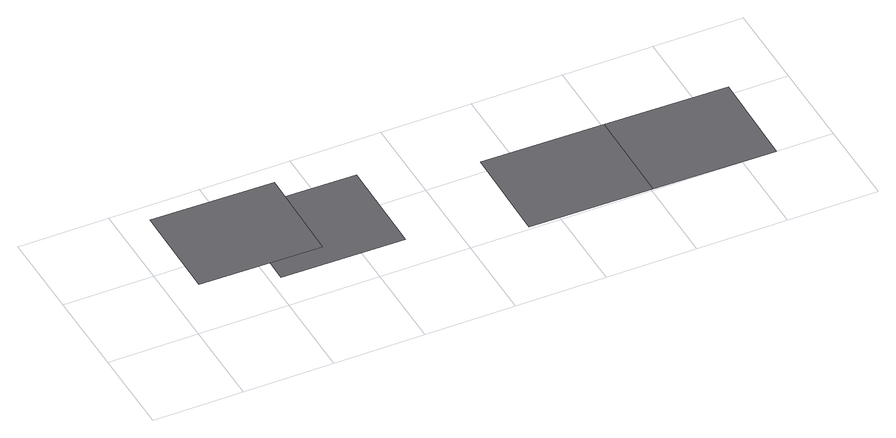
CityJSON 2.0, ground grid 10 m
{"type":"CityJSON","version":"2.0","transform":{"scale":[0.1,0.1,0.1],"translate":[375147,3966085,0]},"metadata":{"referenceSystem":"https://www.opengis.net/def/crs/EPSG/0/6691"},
"CityObjects":{
"road1":{"type":"Road","attributes":{"name":"11100-tran-1","class":"1040","function":"3"},"geometry":[{"type":"MultiSurface","lod":"3","boundaries":[[[0,1,2,3]]],"semantics":{"surfaces":[{"type":"TrafficArea","function":"1000"}],"values":[0]}}]},
"road2":{"type":"Road","attributes":{"name":"11100-tran-2","class":"1040","function":"3"},"geometry":[{"type":"MultiSurface","lod":"3","boundaries":[[[4,5,6,7]]],"semantics":{"surfaces":[{"type":"TrafficArea","function":"1000"}],"values":[0]}}]},
"road3":{"type":"Road","attributes":{"name":"11100-tran-3","class":"1040","function":"3"},"geometry":[{"type":"MultiSurface","lod":"1","boundaries":[[[8,9,10,11]]],"semantics":{"surfaces":[{"type":"TrafficArea","function":"1000"}],"values":[0]}}]},
"road4":{"type":"Road","attributes":{"name":"11100-tran-4","class":"1040","function":"3"},"geometry":[{"type":"MultiSurface","lod":"1","boundaries":[[[12,8,11,13]]],"semantics":{"surfaces":[{"type":"TrafficArea","function":"1000"}],"values":[0]}}]}
},
"vertices":[
[142,118,55],[6,120,55],[5,9,55],[140,7,55],
[232,117,32],[97,119,32],[95,8,32],[231,6,32],
[503,113,0],[368,115,0],[366,4,0],[502,2,0],
[639,111,0],[637,0,0]
]}
